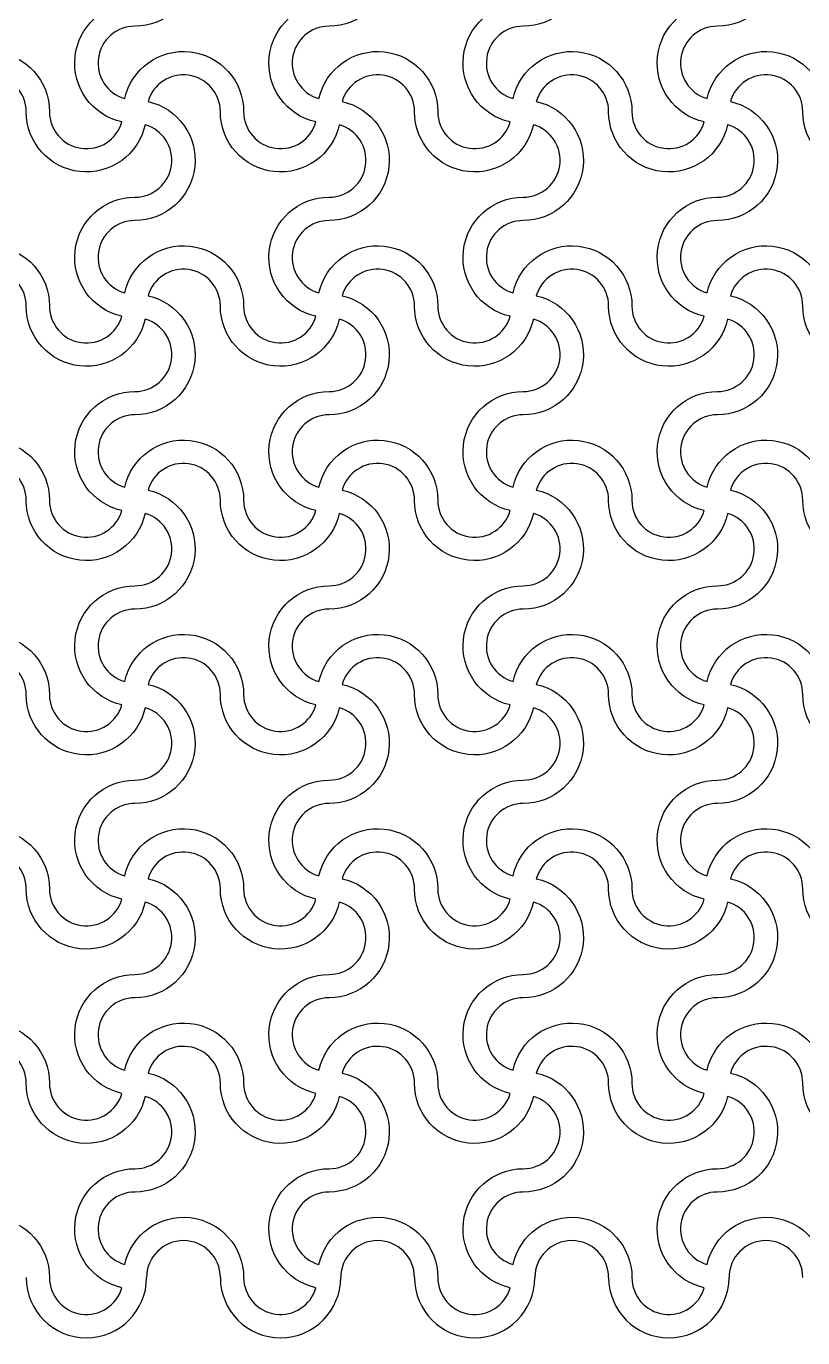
# Model space of a CAD drawing. Header units: millimetres. Extents: x 24 to 345, y 12 to 201.
# Drawn here: x 75.771 to 77.371, y 28.97 to 31.67 of the extents above; entities that cross this region are included whole.
import ezdxf

# ---------------------------------------------------------------- set-up
doc = ezdxf.new("R2010")
doc.units = ezdxf.units.MM
doc.header["$MEASUREMENT"] = 0
doc.layers.add('5th metal (rf+ground)', color=240, linetype='Continuous')

msp = doc.modelspace()

# ---------------------------------------------------------------- linework, layer by layer
at = {"layer": '5th metal (rf+ground)'}
for points in [[(76.01633, 31.86724, -0.8959788), (75.7713, 31.89421, 0.8687853), (75.62227, 31.91524, -0.8959788), (75.5953, 31.67021, 0.8687853), (75.57427, 31.52118, -0.8959788), (75.8193, 31.49421, 0.8687853), (75.96833, 31.47318, -0.8959788), (75.9953, 31.71821, 0.8687853)], [(76.01633, 31.86724, -0.8959788), (75.7713, 31.89421, 0.8687853), (75.62227, 31.91524, -0.8959788), (75.5953, 31.67021, 0.8687853), (75.57427, 31.52118, -0.8959788), (75.8193, 31.49421, 0.8687853), (75.96833, 31.47318, -0.8959788), (75.9953, 31.71821, 0.8687853)], [(76.01633, 31.86724, -0.8959788), (75.7713, 31.89421, 0.8687853), (75.62227, 31.91524, -0.8959788), (75.5953, 31.67021, 0.8687853), (75.57427, 31.52118, -0.8959788), (75.8193, 31.49421, 0.8687853), (75.96833, 31.47318, -0.8959788), (75.9953, 31.71821, 0.8687853)], [(76.01633, 31.86724, -0.8959788), (75.7713, 31.89421, 0.8687853), (75.62227, 31.91524, -0.8959788), (75.5953, 31.67021, 0.8687853), (75.57427, 31.52118, -0.8959788), (75.8193, 31.49421, 0.8687853), (75.96833, 31.47318, -0.8959788), (75.9953, 31.71821, 0.8687853)], [(76.41633, 31.86724, -0.8959788), (76.1713, 31.89421, 0.8687853), (76.02227, 31.91524, -0.8959788), (75.9953, 31.67021, 0.8687853), (75.97427, 31.52118, -0.8959788), (76.2193, 31.49421, 0.8687853), (76.36833, 31.47318, -0.8959788), (76.3953, 31.71821, 0.8687853)], [(76.41633, 31.86724, -0.8959788), (76.1713, 31.89421, 0.8687853), (76.02227, 31.91524, -0.8959788), (75.9953, 31.67021, 0.8687853), (75.97427, 31.52118, -0.8959788), (76.2193, 31.49421, 0.8687853), (76.36833, 31.47318, -0.8959788), (76.3953, 31.71821, 0.8687853)], [(76.41633, 31.86724, -0.8959788), (76.1713, 31.89421, 0.8687853), (76.02227, 31.91524, -0.8959788), (75.9953, 31.67021, 0.8687853), (75.97427, 31.52118, -0.8959788), (76.2193, 31.49421, 0.8687853), (76.36833, 31.47318, -0.8959788), (76.3953, 31.71821, 0.8687853)], [(76.41633, 31.86724, -0.8959788), (76.1713, 31.89421, 0.8687853), (76.02227, 31.91524, -0.8959788), (75.9953, 31.67021, 0.8687853), (75.97427, 31.52118, -0.8959788), (76.2193, 31.49421, 0.8687853), (76.36833, 31.47318, -0.8959788), (76.3953, 31.71821, 0.8687853)], [(76.81633, 31.86724, -0.8959788), (76.5713, 31.89421, 0.8687853), (76.42227, 31.91524, -0.8959788), (76.3953, 31.67021, 0.8687853), (76.37427, 31.52118, -0.8959788), (76.6193, 31.49421, 0.8687853), (76.76833, 31.47318, -0.8959788), (76.7953, 31.71821, 0.8687853)], [(76.81633, 31.86724, -0.8959788), (76.5713, 31.89421, 0.8687853), (76.42227, 31.91524, -0.8959788), (76.3953, 31.67021, 0.8687853), (76.37427, 31.52118, -0.8959788), (76.6193, 31.49421, 0.8687853), (76.76833, 31.47318, -0.8959788), (76.7953, 31.71821, 0.8687853)], [(76.81633, 31.86724, -0.8959788), (76.5713, 31.89421, 0.8687853), (76.42227, 31.91524, -0.8959788), (76.3953, 31.67021, 0.8687853), (76.37427, 31.52118, -0.8959788), (76.6193, 31.49421, 0.8687853), (76.76833, 31.47318, -0.8959788), (76.7953, 31.71821, 0.8687853)], [(76.81633, 31.86724, -0.8959788), (76.5713, 31.89421, 0.8687853), (76.42227, 31.91524, -0.8959788), (76.3953, 31.67021, 0.8687853), (76.37427, 31.52118, -0.8959788), (76.6193, 31.49421, 0.8687853), (76.76833, 31.47318, -0.8959788), (76.7953, 31.71821, 0.8687853)], [(77.21633, 31.86724, -0.8959788), (76.9713, 31.89421, 0.8687853), (76.82227, 31.91524, -0.8959788), (76.7953, 31.67021, 0.8687853), (76.77427, 31.52118, -0.8959788), (77.0193, 31.49421, 0.8687853), (77.16833, 31.47318, -0.8959788), (77.1953, 31.71821, 0.8687853)], [(77.21633, 31.86724, -0.8959788), (76.9713, 31.89421, 0.8687853), (76.82227, 31.91524, -0.8959788), (76.7953, 31.67021, 0.8687853), (76.77427, 31.52118, -0.8959788), (77.0193, 31.49421, 0.8687853), (77.16833, 31.47318, -0.8959788), (77.1953, 31.71821, 0.8687853)], [(77.21633, 31.86724, -0.8959788), (76.9713, 31.89421, 0.8687853), (76.82227, 31.91524, -0.8959788), (76.7953, 31.67021, 0.8687853), (76.77427, 31.52118, -0.8959788), (77.0193, 31.49421, 0.8687853), (77.16833, 31.47318, -0.8959788), (77.1953, 31.71821, 0.8687853)], [(77.21633, 31.86724, -0.8959788), (76.9713, 31.89421, 0.8687853), (76.82227, 31.91524, -0.8959788), (76.7953, 31.67021, 0.8687853), (76.77427, 31.52118, -0.8959788), (77.0193, 31.49421, 0.8687853), (77.16833, 31.47318, -0.8959788), (77.1953, 31.71821, 0.8687853)], [(77.61633, 31.86724, -0.8959788), (77.3713, 31.89421, 0.8687853), (77.22227, 31.91524, -0.8959788), (77.1953, 31.67021, 0.8687853), (77.17427, 31.52118, -0.8959788), (77.4193, 31.49421, 0.8687853), (77.56833, 31.47318, -0.8959788), (77.5953, 31.71821, 0.8687853)], [(77.61633, 31.86724, -0.8959788), (77.3713, 31.89421, 0.8687853), (77.22227, 31.91524, -0.8959788), (77.1953, 31.67021, 0.8687853), (77.17427, 31.52118, -0.8959788), (77.4193, 31.49421, 0.8687853), (77.56833, 31.47318, -0.8959788), (77.5953, 31.71821, 0.8687853)], [(77.61633, 31.86724, -0.8959788), (77.3713, 31.89421, 0.8687853), (77.22227, 31.91524, -0.8959788), (77.1953, 31.67021, 0.8687853), (77.17427, 31.52118, -0.8959788), (77.4193, 31.49421, 0.8687853), (77.56833, 31.47318, -0.8959788), (77.5953, 31.71821, 0.8687853)], [(77.61633, 31.86724, -0.8959788), (77.3713, 31.89421, 0.8687853), (77.22227, 31.91524, -0.8959788), (77.1953, 31.67021, 0.8687853), (77.17427, 31.52118, -0.8959788), (77.4193, 31.49421, 0.8687853), (77.56833, 31.47318, -0.8959788), (77.5953, 31.71821, 0.8687853)], [(76.01633, 31.46724, -0.8959788), (75.7713, 31.49421, 0.8687853), (75.62227, 31.51524, -0.8959788), (75.5953, 31.27021, 0.8687853), (75.57427, 31.12118, -0.8959788), (75.8193, 31.09421, 0.8687853), (75.96833, 31.07318, -0.8959788), (75.9953, 31.31821, 0.8687853)], [(76.01633, 31.46724, -0.8959788), (75.7713, 31.49421, 0.8687853), (75.62227, 31.51524, -0.8959788), (75.5953, 31.27021, 0.8687853), (75.57427, 31.12118, -0.8959788), (75.8193, 31.09421, 0.8687853), (75.96833, 31.07318, -0.8959788), (75.9953, 31.31821, 0.8687853)], [(76.01633, 31.46724, -0.8959788), (75.7713, 31.49421, 0.8687853), (75.62227, 31.51524, -0.8959788), (75.5953, 31.27021, 0.8687853), (75.57427, 31.12118, -0.8959788), (75.8193, 31.09421, 0.8687853), (75.96833, 31.07318, -0.8959788), (75.9953, 31.31821, 0.8687853)], [(76.01633, 31.46724, -0.8959788), (75.7713, 31.49421, 0.8687853), (75.62227, 31.51524, -0.8959788), (75.5953, 31.27021, 0.8687853), (75.57427, 31.12118, -0.8959788), (75.8193, 31.09421, 0.8687853), (75.96833, 31.07318, -0.8959788), (75.9953, 31.31821, 0.8687853)], [(76.41633, 31.46724, -0.8959788), (76.1713, 31.49421, 0.8687853), (76.02227, 31.51524, -0.8959788), (75.9953, 31.27021, 0.8687853), (75.97427, 31.12118, -0.8959788), (76.2193, 31.09421, 0.8687853), (76.36833, 31.07318, -0.8959788), (76.3953, 31.31821, 0.8687853)], [(76.41633, 31.46724, -0.8959788), (76.1713, 31.49421, 0.8687853), (76.02227, 31.51524, -0.8959788), (75.9953, 31.27021, 0.8687853), (75.97427, 31.12118, -0.8959788), (76.2193, 31.09421, 0.8687853), (76.36833, 31.07318, -0.8959788), (76.3953, 31.31821, 0.8687853)], [(76.41633, 31.46724, -0.8959788), (76.1713, 31.49421, 0.8687853), (76.02227, 31.51524, -0.8959788), (75.9953, 31.27021, 0.8687853), (75.97427, 31.12118, -0.8959788), (76.2193, 31.09421, 0.8687853), (76.36833, 31.07318, -0.8959788), (76.3953, 31.31821, 0.8687853)], [(76.41633, 31.46724, -0.8959788), (76.1713, 31.49421, 0.8687853), (76.02227, 31.51524, -0.8959788), (75.9953, 31.27021, 0.8687853), (75.97427, 31.12118, -0.8959788), (76.2193, 31.09421, 0.8687853), (76.36833, 31.07318, -0.8959788), (76.3953, 31.31821, 0.8687853)], [(76.81633, 31.46724, -0.8959788), (76.5713, 31.49421, 0.8687853), (76.42227, 31.51524, -0.8959788), (76.3953, 31.27021, 0.8687853), (76.37427, 31.12118, -0.8959788), (76.6193, 31.09421, 0.8687853), (76.76833, 31.07318, -0.8959788), (76.7953, 31.31821, 0.8687853)], [(76.81633, 31.46724, -0.8959788), (76.5713, 31.49421, 0.8687853), (76.42227, 31.51524, -0.8959788), (76.3953, 31.27021, 0.8687853), (76.37427, 31.12118, -0.8959788), (76.6193, 31.09421, 0.8687853), (76.76833, 31.07318, -0.8959788), (76.7953, 31.31821, 0.8687853)], [(76.81633, 31.46724, -0.8959788), (76.5713, 31.49421, 0.8687853), (76.42227, 31.51524, -0.8959788), (76.3953, 31.27021, 0.8687853), (76.37427, 31.12118, -0.8959788), (76.6193, 31.09421, 0.8687853), (76.76833, 31.07318, -0.8959788), (76.7953, 31.31821, 0.8687853)], [(76.81633, 31.46724, -0.8959788), (76.5713, 31.49421, 0.8687853), (76.42227, 31.51524, -0.8959788), (76.3953, 31.27021, 0.8687853), (76.37427, 31.12118, -0.8959788), (76.6193, 31.09421, 0.8687853), (76.76833, 31.07318, -0.8959788), (76.7953, 31.31821, 0.8687853)], [(77.21633, 31.46724, -0.8959788), (76.9713, 31.49421, 0.8687853), (76.82227, 31.51524, -0.8959788), (76.7953, 31.27021, 0.8687853), (76.77427, 31.12118, -0.8959788), (77.0193, 31.09421, 0.8687853), (77.16833, 31.07318, -0.8959788), (77.1953, 31.31821, 0.8687853)], [(77.21633, 31.46724, -0.8959788), (76.9713, 31.49421, 0.8687853), (76.82227, 31.51524, -0.8959788), (76.7953, 31.27021, 0.8687853), (76.77427, 31.12118, -0.8959788), (77.0193, 31.09421, 0.8687853), (77.16833, 31.07318, -0.8959788), (77.1953, 31.31821, 0.8687853)], [(77.21633, 31.46724, -0.8959788), (76.9713, 31.49421, 0.8687853), (76.82227, 31.51524, -0.8959788), (76.7953, 31.27021, 0.8687853), (76.77427, 31.12118, -0.8959788), (77.0193, 31.09421, 0.8687853), (77.16833, 31.07318, -0.8959788), (77.1953, 31.31821, 0.8687853)], [(77.21633, 31.46724, -0.8959788), (76.9713, 31.49421, 0.8687853), (76.82227, 31.51524, -0.8959788), (76.7953, 31.27021, 0.8687853), (76.77427, 31.12118, -0.8959788), (77.0193, 31.09421, 0.8687853), (77.16833, 31.07318, -0.8959788), (77.1953, 31.31821, 0.8687853)], [(77.61633, 31.46724, -0.8959788), (77.3713, 31.49421, 0.8687853), (77.22227, 31.51524, -0.8959788), (77.1953, 31.27021, 0.8687853), (77.17427, 31.12118, -0.8959788), (77.4193, 31.09421, 0.8687853), (77.56833, 31.07318, -0.8959788), (77.5953, 31.31821, 0.8687853)], [(77.61633, 31.46724, -0.8959788), (77.3713, 31.49421, 0.8687853), (77.22227, 31.51524, -0.8959788), (77.1953, 31.27021, 0.8687853), (77.17427, 31.12118, -0.8959788), (77.4193, 31.09421, 0.8687853), (77.56833, 31.07318, -0.8959788), (77.5953, 31.31821, 0.8687853)], [(77.61633, 31.46724, -0.8959788), (77.3713, 31.49421, 0.8687853), (77.22227, 31.51524, -0.8959788), (77.1953, 31.27021, 0.8687853), (77.17427, 31.12118, -0.8959788), (77.4193, 31.09421, 0.8687853), (77.56833, 31.07318, -0.8959788), (77.5953, 31.31821, 0.8687853)], [(77.61633, 31.46724, -0.8959788), (77.3713, 31.49421, 0.8687853), (77.22227, 31.51524, -0.8959788), (77.1953, 31.27021, 0.8687853), (77.17427, 31.12118, -0.8959788), (77.4193, 31.09421, 0.8687853), (77.56833, 31.07318, -0.8959788), (77.5953, 31.31821, 0.8687853)], [(76.01633, 31.06724, -0.8959788), (75.7713, 31.09421, 0.8687853), (75.62227, 31.11524, -0.8959788), (75.5953, 30.87021, 0.8687853), (75.57427, 30.72118, -0.8959788), (75.8193, 30.69421, 0.8687853), (75.96833, 30.67318, -0.8959788), (75.9953, 30.91821, 0.8687853)], [(76.01633, 31.06724, -0.8959788), (75.7713, 31.09421, 0.8687853), (75.62227, 31.11524, -0.8959788), (75.5953, 30.87021, 0.8687853), (75.57427, 30.72118, -0.8959788), (75.8193, 30.69421, 0.8687853), (75.96833, 30.67318, -0.8959788), (75.9953, 30.91821, 0.8687853)], [(76.01633, 31.06724, -0.8959788), (75.7713, 31.09421, 0.8687853), (75.62227, 31.11524, -0.8959788), (75.5953, 30.87021, 0.8687853), (75.57427, 30.72118, -0.8959788), (75.8193, 30.69421, 0.8687853), (75.96833, 30.67318, -0.8959788), (75.9953, 30.91821, 0.8687853)], [(76.01633, 31.06724, -0.8959788), (75.7713, 31.09421, 0.8687853), (75.62227, 31.11524, -0.8959788), (75.5953, 30.87021, 0.8687853), (75.57427, 30.72118, -0.8959788), (75.8193, 30.69421, 0.8687853), (75.96833, 30.67318, -0.8959788), (75.9953, 30.91821, 0.8687853)], [(76.41633, 31.06724, -0.8959788), (76.1713, 31.09421, 0.8687853), (76.02227, 31.11524, -0.8959788), (75.9953, 30.87021, 0.8687853), (75.97427, 30.72118, -0.8959788), (76.2193, 30.69421, 0.8687853), (76.36833, 30.67318, -0.8959788), (76.3953, 30.91821, 0.8687853)], [(76.41633, 31.06724, -0.8959788), (76.1713, 31.09421, 0.8687853), (76.02227, 31.11524, -0.8959788), (75.9953, 30.87021, 0.8687853), (75.97427, 30.72118, -0.8959788), (76.2193, 30.69421, 0.8687853), (76.36833, 30.67318, -0.8959788), (76.3953, 30.91821, 0.8687853)], [(76.41633, 31.06724, -0.8959788), (76.1713, 31.09421, 0.8687853), (76.02227, 31.11524, -0.8959788), (75.9953, 30.87021, 0.8687853), (75.97427, 30.72118, -0.8959788), (76.2193, 30.69421, 0.8687853), (76.36833, 30.67318, -0.8959788), (76.3953, 30.91821, 0.8687853)], [(76.41633, 31.06724, -0.8959788), (76.1713, 31.09421, 0.8687853), (76.02227, 31.11524, -0.8959788), (75.9953, 30.87021, 0.8687853), (75.97427, 30.72118, -0.8959788), (76.2193, 30.69421, 0.8687853), (76.36833, 30.67318, -0.8959788), (76.3953, 30.91821, 0.8687853)], [(76.81633, 31.06724, -0.8959788), (76.5713, 31.09421, 0.8687853), (76.42227, 31.11524, -0.8959788), (76.3953, 30.87021, 0.8687853), (76.37427, 30.72118, -0.8959788), (76.6193, 30.69421, 0.8687853), (76.76833, 30.67318, -0.8959788), (76.7953, 30.91821, 0.8687853)], [(76.81633, 31.06724, -0.8959788), (76.5713, 31.09421, 0.8687853), (76.42227, 31.11524, -0.8959788), (76.3953, 30.87021, 0.8687853), (76.37427, 30.72118, -0.8959788), (76.6193, 30.69421, 0.8687853), (76.76833, 30.67318, -0.8959788), (76.7953, 30.91821, 0.8687853)], [(76.81633, 31.06724, -0.8959788), (76.5713, 31.09421, 0.8687853), (76.42227, 31.11524, -0.8959788), (76.3953, 30.87021, 0.8687853), (76.37427, 30.72118, -0.8959788), (76.6193, 30.69421, 0.8687853), (76.76833, 30.67318, -0.8959788), (76.7953, 30.91821, 0.8687853)], [(76.81633, 31.06724, -0.8959788), (76.5713, 31.09421, 0.8687853), (76.42227, 31.11524, -0.8959788), (76.3953, 30.87021, 0.8687853), (76.37427, 30.72118, -0.8959788), (76.6193, 30.69421, 0.8687853), (76.76833, 30.67318, -0.8959788), (76.7953, 30.91821, 0.8687853)], [(77.21633, 31.06724, -0.8959788), (76.9713, 31.09421, 0.8687853), (76.82227, 31.11524, -0.8959788), (76.7953, 30.87021, 0.8687853), (76.77427, 30.72118, -0.8959788), (77.0193, 30.69421, 0.8687853), (77.16833, 30.67318, -0.8959788), (77.1953, 30.91821, 0.8687853)], [(77.21633, 31.06724, -0.8959788), (76.9713, 31.09421, 0.8687853), (76.82227, 31.11524, -0.8959788), (76.7953, 30.87021, 0.8687853), (76.77427, 30.72118, -0.8959788), (77.0193, 30.69421, 0.8687853), (77.16833, 30.67318, -0.8959788), (77.1953, 30.91821, 0.8687853)], [(77.21633, 31.06724, -0.8959788), (76.9713, 31.09421, 0.8687853), (76.82227, 31.11524, -0.8959788), (76.7953, 30.87021, 0.8687853), (76.77427, 30.72118, -0.8959788), (77.0193, 30.69421, 0.8687853), (77.16833, 30.67318, -0.8959788), (77.1953, 30.91821, 0.8687853)], [(77.21633, 31.06724, -0.8959788), (76.9713, 31.09421, 0.8687853), (76.82227, 31.11524, -0.8959788), (76.7953, 30.87021, 0.8687853), (76.77427, 30.72118, -0.8959788), (77.0193, 30.69421, 0.8687853), (77.16833, 30.67318, -0.8959788), (77.1953, 30.91821, 0.8687853)], [(77.61633, 31.06724, -0.8959788), (77.3713, 31.09421, 0.8687853), (77.22227, 31.11524, -0.8959788), (77.1953, 30.87021, 0.8687853), (77.17427, 30.72118, -0.8959788), (77.4193, 30.69421, 0.8687853), (77.56833, 30.67318, -0.8959788), (77.5953, 30.91821, 0.8687853)], [(77.61633, 31.06724, -0.8959788), (77.3713, 31.09421, 0.8687853), (77.22227, 31.11524, -0.8959788), (77.1953, 30.87021, 0.8687853), (77.17427, 30.72118, -0.8959788), (77.4193, 30.69421, 0.8687853), (77.56833, 30.67318, -0.8959788), (77.5953, 30.91821, 0.8687853)], [(77.61633, 31.06724, -0.8959788), (77.3713, 31.09421, 0.8687853), (77.22227, 31.11524, -0.8959788), (77.1953, 30.87021, 0.8687853), (77.17427, 30.72118, -0.8959788), (77.4193, 30.69421, 0.8687853), (77.56833, 30.67318, -0.8959788), (77.5953, 30.91821, 0.8687853)], [(77.61633, 31.06724, -0.8959788), (77.3713, 31.09421, 0.8687853), (77.22227, 31.11524, -0.8959788), (77.1953, 30.87021, 0.8687853), (77.17427, 30.72118, -0.8959788), (77.4193, 30.69421, 0.8687853), (77.56833, 30.67318, -0.8959788), (77.5953, 30.91821, 0.8687853)], [(76.01633, 30.66724, -0.8959788), (75.7713, 30.69421, 0.8687853), (75.62227, 30.71524, -0.8959788), (75.5953, 30.47021, 0.8687853), (75.57427, 30.32118, -0.8959788), (75.8193, 30.29421, 0.8687853), (75.96833, 30.27318, -0.8959788), (75.9953, 30.51821, 0.8687853)], [(76.01633, 30.66724, -0.8959788), (75.7713, 30.69421, 0.8687853), (75.62227, 30.71524, -0.8959788), (75.5953, 30.47021, 0.8687853), (75.57427, 30.32118, -0.8959788), (75.8193, 30.29421, 0.8687853), (75.96833, 30.27318, -0.8959788), (75.9953, 30.51821, 0.8687853)], [(76.01633, 30.66724, -0.8959788), (75.7713, 30.69421, 0.8687853), (75.62227, 30.71524, -0.8959788), (75.5953, 30.47021, 0.8687853), (75.57427, 30.32118, -0.8959788), (75.8193, 30.29421, 0.8687853), (75.96833, 30.27318, -0.8959788), (75.9953, 30.51821, 0.8687853)], [(76.01633, 30.66724, -0.8959788), (75.7713, 30.69421, 0.8687853), (75.62227, 30.71524, -0.8959788), (75.5953, 30.47021, 0.8687853), (75.57427, 30.32118, -0.8959788), (75.8193, 30.29421, 0.8687853), (75.96833, 30.27318, -0.8959788), (75.9953, 30.51821, 0.8687853)], [(76.41633, 30.66724, -0.8959788), (76.1713, 30.69421, 0.8687853), (76.02227, 30.71524, -0.8959788), (75.9953, 30.47021, 0.8687853), (75.97427, 30.32118, -0.8959788), (76.2193, 30.29421, 0.8687853), (76.36833, 30.27318, -0.8959788), (76.3953, 30.51821, 0.8687853)], [(76.41633, 30.66724, -0.8959788), (76.1713, 30.69421, 0.8687853), (76.02227, 30.71524, -0.8959788), (75.9953, 30.47021, 0.8687853), (75.97427, 30.32118, -0.8959788), (76.2193, 30.29421, 0.8687853), (76.36833, 30.27318, -0.8959788), (76.3953, 30.51821, 0.8687853)], [(76.41633, 30.66724, -0.8959788), (76.1713, 30.69421, 0.8687853), (76.02227, 30.71524, -0.8959788), (75.9953, 30.47021, 0.8687853), (75.97427, 30.32118, -0.8959788), (76.2193, 30.29421, 0.8687853), (76.36833, 30.27318, -0.8959788), (76.3953, 30.51821, 0.8687853)], [(76.41633, 30.66724, -0.8959788), (76.1713, 30.69421, 0.8687853), (76.02227, 30.71524, -0.8959788), (75.9953, 30.47021, 0.8687853), (75.97427, 30.32118, -0.8959788), (76.2193, 30.29421, 0.8687853), (76.36833, 30.27318, -0.8959788), (76.3953, 30.51821, 0.8687853)], [(76.81633, 30.66724, -0.8959788), (76.5713, 30.69421, 0.8687853), (76.42227, 30.71524, -0.8959788), (76.3953, 30.47021, 0.8687853), (76.37427, 30.32118, -0.8959788), (76.6193, 30.29421, 0.8687853), (76.76833, 30.27318, -0.8959788), (76.7953, 30.51821, 0.8687853)], [(76.81633, 30.66724, -0.8959788), (76.5713, 30.69421, 0.8687853), (76.42227, 30.71524, -0.8959788), (76.3953, 30.47021, 0.8687853), (76.37427, 30.32118, -0.8959788), (76.6193, 30.29421, 0.8687853), (76.76833, 30.27318, -0.8959788), (76.7953, 30.51821, 0.8687853)], [(76.81633, 30.66724, -0.8959788), (76.5713, 30.69421, 0.8687853), (76.42227, 30.71524, -0.8959788), (76.3953, 30.47021, 0.8687853), (76.37427, 30.32118, -0.8959788), (76.6193, 30.29421, 0.8687853), (76.76833, 30.27318, -0.8959788), (76.7953, 30.51821, 0.8687853)], [(76.81633, 30.66724, -0.8959788), (76.5713, 30.69421, 0.8687853), (76.42227, 30.71524, -0.8959788), (76.3953, 30.47021, 0.8687853), (76.37427, 30.32118, -0.8959788), (76.6193, 30.29421, 0.8687853), (76.76833, 30.27318, -0.8959788), (76.7953, 30.51821, 0.8687853)], [(77.21633, 30.66724, -0.8959788), (76.9713, 30.69421, 0.8687853), (76.82227, 30.71524, -0.8959788), (76.7953, 30.47021, 0.8687853), (76.77427, 30.32118, -0.8959788), (77.0193, 30.29421, 0.8687853), (77.16833, 30.27318, -0.8959788), (77.1953, 30.51821, 0.8687853)], [(77.21633, 30.66724, -0.8959788), (76.9713, 30.69421, 0.8687853), (76.82227, 30.71524, -0.8959788), (76.7953, 30.47021, 0.8687853), (76.77427, 30.32118, -0.8959788), (77.0193, 30.29421, 0.8687853), (77.16833, 30.27318, -0.8959788), (77.1953, 30.51821, 0.8687853)], [(77.21633, 30.66724, -0.8959788), (76.9713, 30.69421, 0.8687853), (76.82227, 30.71524, -0.8959788), (76.7953, 30.47021, 0.8687853), (76.77427, 30.32118, -0.8959788), (77.0193, 30.29421, 0.8687853), (77.16833, 30.27318, -0.8959788), (77.1953, 30.51821, 0.8687853)], [(77.21633, 30.66724, -0.8959788), (76.9713, 30.69421, 0.8687853), (76.82227, 30.71524, -0.8959788), (76.7953, 30.47021, 0.8687853), (76.77427, 30.32118, -0.8959788), (77.0193, 30.29421, 0.8687853), (77.16833, 30.27318, -0.8959788), (77.1953, 30.51821, 0.8687853)], [(77.61633, 30.66724, -0.8959788), (77.3713, 30.69421, 0.8687853), (77.22227, 30.71524, -0.8959788), (77.1953, 30.47021, 0.8687853), (77.17427, 30.32118, -0.8959788), (77.4193, 30.29421, 0.8687853), (77.56833, 30.27318, -0.8959788), (77.5953, 30.51821, 0.8687853)], [(77.61633, 30.66724, -0.8959788), (77.3713, 30.69421, 0.8687853), (77.22227, 30.71524, -0.8959788), (77.1953, 30.47021, 0.8687853), (77.17427, 30.32118, -0.8959788), (77.4193, 30.29421, 0.8687853), (77.56833, 30.27318, -0.8959788), (77.5953, 30.51821, 0.8687853)], [(77.61633, 30.66724, -0.8959788), (77.3713, 30.69421, 0.8687853), (77.22227, 30.71524, -0.8959788), (77.1953, 30.47021, 0.8687853), (77.17427, 30.32118, -0.8959788), (77.4193, 30.29421, 0.8687853), (77.56833, 30.27318, -0.8959788), (77.5953, 30.51821, 0.8687853)], [(77.61633, 30.66724, -0.8959788), (77.3713, 30.69421, 0.8687853), (77.22227, 30.71524, -0.8959788), (77.1953, 30.47021, 0.8687853), (77.17427, 30.32118, -0.8959788), (77.4193, 30.29421, 0.8687853), (77.56833, 30.27318, -0.8959788), (77.5953, 30.51821, 0.8687853)], [(76.01633, 30.26724, -0.8959788), (75.7713, 30.29421, 0.8687853), (75.62227, 30.31524, -0.8959788), (75.5953, 30.07021, 0.8687853), (75.57427, 29.92118, -0.8959788), (75.8193, 29.89421, 0.8687853), (75.96833, 29.87318, -0.8959788), (75.9953, 30.11821, 0.8687853)], [(76.01633, 30.26724, -0.8959788), (75.7713, 30.29421, 0.8687853), (75.62227, 30.31524, -0.8959788), (75.5953, 30.07021, 0.8687853), (75.57427, 29.92118, -0.8959788), (75.8193, 29.89421, 0.8687853), (75.96833, 29.87318, -0.8959788), (75.9953, 30.11821, 0.8687853)], [(76.01633, 30.26724, -0.8959788), (75.7713, 30.29421, 0.8687853), (75.62227, 30.31524, -0.8959788), (75.5953, 30.07021, 0.8687853), (75.57427, 29.92118, -0.8959788), (75.8193, 29.89421, 0.8687853), (75.96833, 29.87318, -0.8959788), (75.9953, 30.11821, 0.8687853)], [(76.01633, 30.26724, -0.8959788), (75.7713, 30.29421, 0.8687853), (75.62227, 30.31524, -0.8959788), (75.5953, 30.07021, 0.8687853), (75.57427, 29.92118, -0.8959788), (75.8193, 29.89421, 0.8687853), (75.96833, 29.87318, -0.8959788), (75.9953, 30.11821, 0.8687853)], [(76.41633, 30.26724, -0.8959788), (76.1713, 30.29421, 0.8687853), (76.02227, 30.31524, -0.8959788), (75.9953, 30.07021, 0.8687853), (75.97427, 29.92118, -0.8959788), (76.2193, 29.89421, 0.8687853), (76.36833, 29.87318, -0.8959788), (76.3953, 30.11821, 0.8687853)], [(76.41633, 30.26724, -0.8959788), (76.1713, 30.29421, 0.8687853), (76.02227, 30.31524, -0.8959788), (75.9953, 30.07021, 0.8687853), (75.97427, 29.92118, -0.8959788), (76.2193, 29.89421, 0.8687853), (76.36833, 29.87318, -0.8959788), (76.3953, 30.11821, 0.8687853)], [(76.41633, 30.26724, -0.8959788), (76.1713, 30.29421, 0.8687853), (76.02227, 30.31524, -0.8959788), (75.9953, 30.07021, 0.8687853), (75.97427, 29.92118, -0.8959788), (76.2193, 29.89421, 0.8687853), (76.36833, 29.87318, -0.8959788), (76.3953, 30.11821, 0.8687853)], [(76.41633, 30.26724, -0.8959788), (76.1713, 30.29421, 0.8687853), (76.02227, 30.31524, -0.8959788), (75.9953, 30.07021, 0.8687853), (75.97427, 29.92118, -0.8959788), (76.2193, 29.89421, 0.8687853), (76.36833, 29.87318, -0.8959788), (76.3953, 30.11821, 0.8687853)], [(76.81633, 30.26724, -0.8959788), (76.5713, 30.29421, 0.8687853), (76.42227, 30.31524, -0.8959788), (76.3953, 30.07021, 0.8687853), (76.37427, 29.92118, -0.8959788), (76.6193, 29.89421, 0.8687853), (76.76833, 29.87318, -0.8959788), (76.7953, 30.11821, 0.8687853)], [(76.81633, 30.26724, -0.8959788), (76.5713, 30.29421, 0.8687853), (76.42227, 30.31524, -0.8959788), (76.3953, 30.07021, 0.8687853), (76.37427, 29.92118, -0.8959788), (76.6193, 29.89421, 0.8687853), (76.76833, 29.87318, -0.8959788), (76.7953, 30.11821, 0.8687853)], [(76.81633, 30.26724, -0.8959788), (76.5713, 30.29421, 0.8687853), (76.42227, 30.31524, -0.8959788), (76.3953, 30.07021, 0.8687853), (76.37427, 29.92118, -0.8959788), (76.6193, 29.89421, 0.8687853), (76.76833, 29.87318, -0.8959788), (76.7953, 30.11821, 0.8687853)], [(76.81633, 30.26724, -0.8959788), (76.5713, 30.29421, 0.8687853), (76.42227, 30.31524, -0.8959788), (76.3953, 30.07021, 0.8687853), (76.37427, 29.92118, -0.8959788), (76.6193, 29.89421, 0.8687853), (76.76833, 29.87318, -0.8959788), (76.7953, 30.11821, 0.8687853)], [(77.21633, 30.26724, -0.8959788), (76.9713, 30.29421, 0.8687853), (76.82227, 30.31524, -0.8959788), (76.7953, 30.07021, 0.8687853), (76.77427, 29.92118, -0.8959788), (77.0193, 29.89421, 0.8687853), (77.16833, 29.87318, -0.8959788), (77.1953, 30.11821, 0.8687853)], [(77.21633, 30.26724, -0.8959788), (76.9713, 30.29421, 0.8687853), (76.82227, 30.31524, -0.8959788), (76.7953, 30.07021, 0.8687853), (76.77427, 29.92118, -0.8959788), (77.0193, 29.89421, 0.8687853), (77.16833, 29.87318, -0.8959788), (77.1953, 30.11821, 0.8687853)], [(77.21633, 30.26724, -0.8959788), (76.9713, 30.29421, 0.8687853), (76.82227, 30.31524, -0.8959788), (76.7953, 30.07021, 0.8687853), (76.77427, 29.92118, -0.8959788), (77.0193, 29.89421, 0.8687853), (77.16833, 29.87318, -0.8959788), (77.1953, 30.11821, 0.8687853)], [(77.21633, 30.26724, -0.8959788), (76.9713, 30.29421, 0.8687853), (76.82227, 30.31524, -0.8959788), (76.7953, 30.07021, 0.8687853), (76.77427, 29.92118, -0.8959788), (77.0193, 29.89421, 0.8687853), (77.16833, 29.87318, -0.8959788), (77.1953, 30.11821, 0.8687853)], [(77.61633, 30.26724, -0.8959788), (77.3713, 30.29421, 0.8687853), (77.22227, 30.31524, -0.8959788), (77.1953, 30.07021, 0.8687853), (77.17427, 29.92118, -0.8959788), (77.4193, 29.89421, 0.8687853), (77.56833, 29.87318, -0.8959788), (77.5953, 30.11821, 0.8687853)], [(77.61633, 30.26724, -0.8959788), (77.3713, 30.29421, 0.8687853), (77.22227, 30.31524, -0.8959788), (77.1953, 30.07021, 0.8687853), (77.17427, 29.92118, -0.8959788), (77.4193, 29.89421, 0.8687853), (77.56833, 29.87318, -0.8959788), (77.5953, 30.11821, 0.8687853)], [(77.61633, 30.26724, -0.8959788), (77.3713, 30.29421, 0.8687853), (77.22227, 30.31524, -0.8959788), (77.1953, 30.07021, 0.8687853), (77.17427, 29.92118, -0.8959788), (77.4193, 29.89421, 0.8687853), (77.56833, 29.87318, -0.8959788), (77.5953, 30.11821, 0.8687853)], [(77.61633, 30.26724, -0.8959788), (77.3713, 30.29421, 0.8687853), (77.22227, 30.31524, -0.8959788), (77.1953, 30.07021, 0.8687853), (77.17427, 29.92118, -0.8959788), (77.4193, 29.89421, 0.8687853), (77.56833, 29.87318, -0.8959788), (77.5953, 30.11821, 0.8687853)], [(76.01633, 29.86724, -0.8959788), (75.7713, 29.89421, 0.8687853), (75.62227, 29.91524, -0.8959788), (75.5953, 29.67021, 0.8687853), (75.57427, 29.52118, -0.8959788), (75.8193, 29.49421, 0.8687853), (75.96833, 29.47318, -0.8959788), (75.9953, 29.71821, 0.8687853)], [(76.01633, 29.86724, -0.8959788), (75.7713, 29.89421, 0.8687853), (75.62227, 29.91524, -0.8959788), (75.5953, 29.67021, 0.8687853), (75.57427, 29.52118, -0.8959788), (75.8193, 29.49421, 0.8687853), (75.96833, 29.47318, -0.8959788), (75.9953, 29.71821, 0.8687853)], [(76.01633, 29.86724, -0.8959788), (75.7713, 29.89421, 0.8687853), (75.62227, 29.91524, -0.8959788), (75.5953, 29.67021, 0.8687853), (75.57427, 29.52118, -0.8959788), (75.8193, 29.49421, 0.8687853), (75.96833, 29.47318, -0.8959788), (75.9953, 29.71821, 0.8687853)], [(76.01633, 29.86724, -0.8959788), (75.7713, 29.89421, 0.8687853), (75.62227, 29.91524, -0.8959788), (75.5953, 29.67021, 0.8687853), (75.57427, 29.52118, -0.8959788), (75.8193, 29.49421, 0.8687853), (75.96833, 29.47318, -0.8959788), (75.9953, 29.71821, 0.8687853)], [(76.41633, 29.86724, -0.8959788), (76.1713, 29.89421, 0.8687853), (76.02227, 29.91524, -0.8959788), (75.9953, 29.67021, 0.8687853), (75.97427, 29.52118, -0.8959788), (76.2193, 29.49421, 0.8687853), (76.36833, 29.47318, -0.8959788), (76.3953, 29.71821, 0.8687853)], [(76.41633, 29.86724, -0.8959788), (76.1713, 29.89421, 0.8687853), (76.02227, 29.91524, -0.8959788), (75.9953, 29.67021, 0.8687853), (75.97427, 29.52118, -0.8959788), (76.2193, 29.49421, 0.8687853), (76.36833, 29.47318, -0.8959788), (76.3953, 29.71821, 0.8687853)], [(76.41633, 29.86724, -0.8959788), (76.1713, 29.89421, 0.8687853), (76.02227, 29.91524, -0.8959788), (75.9953, 29.67021, 0.8687853), (75.97427, 29.52118, -0.8959788), (76.2193, 29.49421, 0.8687853), (76.36833, 29.47318, -0.8959788), (76.3953, 29.71821, 0.8687853)], [(76.41633, 29.86724, -0.8959788), (76.1713, 29.89421, 0.8687853), (76.02227, 29.91524, -0.8959788), (75.9953, 29.67021, 0.8687853), (75.97427, 29.52118, -0.8959788), (76.2193, 29.49421, 0.8687853), (76.36833, 29.47318, -0.8959788), (76.3953, 29.71821, 0.8687853)], [(76.81633, 29.86724, -0.8959788), (76.5713, 29.89421, 0.8687853), (76.42227, 29.91524, -0.8959788), (76.3953, 29.67021, 0.8687853), (76.37427, 29.52118, -0.8959788), (76.6193, 29.49421, 0.8687853), (76.76833, 29.47318, -0.8959788), (76.7953, 29.71821, 0.8687853)], [(76.81633, 29.86724, -0.8959788), (76.5713, 29.89421, 0.8687853), (76.42227, 29.91524, -0.8959788), (76.3953, 29.67021, 0.8687853), (76.37427, 29.52118, -0.8959788), (76.6193, 29.49421, 0.8687853), (76.76833, 29.47318, -0.8959788), (76.7953, 29.71821, 0.8687853)], [(76.81633, 29.86724, -0.8959788), (76.5713, 29.89421, 0.8687853), (76.42227, 29.91524, -0.8959788), (76.3953, 29.67021, 0.8687853), (76.37427, 29.52118, -0.8959788), (76.6193, 29.49421, 0.8687853), (76.76833, 29.47318, -0.8959788), (76.7953, 29.71821, 0.8687853)], [(76.81633, 29.86724, -0.8959788), (76.5713, 29.89421, 0.8687853), (76.42227, 29.91524, -0.8959788), (76.3953, 29.67021, 0.8687853), (76.37427, 29.52118, -0.8959788), (76.6193, 29.49421, 0.8687853), (76.76833, 29.47318, -0.8959788), (76.7953, 29.71821, 0.8687853)], [(77.21633, 29.86724, -0.8959788), (76.9713, 29.89421, 0.8687853), (76.82227, 29.91524, -0.8959788), (76.7953, 29.67021, 0.8687853), (76.77427, 29.52118, -0.8959788), (77.0193, 29.49421, 0.8687853), (77.16833, 29.47318, -0.8959788), (77.1953, 29.71821, 0.8687853)], [(77.21633, 29.86724, -0.8959788), (76.9713, 29.89421, 0.8687853), (76.82227, 29.91524, -0.8959788), (76.7953, 29.67021, 0.8687853), (76.77427, 29.52118, -0.8959788), (77.0193, 29.49421, 0.8687853), (77.16833, 29.47318, -0.8959788), (77.1953, 29.71821, 0.8687853)], [(77.21633, 29.86724, -0.8959788), (76.9713, 29.89421, 0.8687853), (76.82227, 29.91524, -0.8959788), (76.7953, 29.67021, 0.8687853), (76.77427, 29.52118, -0.8959788), (77.0193, 29.49421, 0.8687853), (77.16833, 29.47318, -0.8959788), (77.1953, 29.71821, 0.8687853)], [(77.21633, 29.86724, -0.8959788), (76.9713, 29.89421, 0.8687853), (76.82227, 29.91524, -0.8959788), (76.7953, 29.67021, 0.8687853), (76.77427, 29.52118, -0.8959788), (77.0193, 29.49421, 0.8687853), (77.16833, 29.47318, -0.8959788), (77.1953, 29.71821, 0.8687853)], [(77.61633, 29.86724, -0.8959788), (77.3713, 29.89421, 0.8687853), (77.22227, 29.91524, -0.8959788), (77.1953, 29.67021, 0.8687853), (77.17427, 29.52118, -0.8959788), (77.4193, 29.49421, 0.8687853), (77.56833, 29.47318, -0.8959788), (77.5953, 29.71821, 0.8687853)], [(77.61633, 29.86724, -0.8959788), (77.3713, 29.89421, 0.8687853), (77.22227, 29.91524, -0.8959788), (77.1953, 29.67021, 0.8687853), (77.17427, 29.52118, -0.8959788), (77.4193, 29.49421, 0.8687853), (77.56833, 29.47318, -0.8959788), (77.5953, 29.71821, 0.8687853)], [(77.61633, 29.86724, -0.8959788), (77.3713, 29.89421, 0.8687853), (77.22227, 29.91524, -0.8959788), (77.1953, 29.67021, 0.8687853), (77.17427, 29.52118, -0.8959788), (77.4193, 29.49421, 0.8687853), (77.56833, 29.47318, -0.8959788), (77.5953, 29.71821, 0.8687853)], [(77.61633, 29.86724, -0.8959788), (77.3713, 29.89421, 0.8687853), (77.22227, 29.91524, -0.8959788), (77.1953, 29.67021, 0.8687853), (77.17427, 29.52118, -0.8959788), (77.4193, 29.49421, 0.8687853), (77.56833, 29.47318, -0.8959788), (77.5953, 29.71821, 0.8687853)], [(76.01633, 29.46724, -0.8959788), (75.7713, 29.49421, 0.8687853), (75.62227, 29.51524, -0.8959788), (75.5953, 29.27021, 0.8687853), (75.57427, 29.12118, -0.8959788), (75.8193, 29.09421, 0.8687853), (75.96833, 29.07318, -0.8959788), (75.9953, 29.31821, 0.8687853)], [(76.01633, 29.46724, -0.8959788), (75.7713, 29.49421, 0.8687853), (75.62227, 29.51524, -0.8959788), (75.5953, 29.27021, 0.8687853), (75.57427, 29.12118, -0.8959788), (75.8193, 29.09421, 0.8687853), (75.96833, 29.07318, -0.8959788), (75.9953, 29.31821, 0.8687853)], [(76.01633, 29.46724, -0.8959788), (75.7713, 29.49421, 0.8687853), (75.62227, 29.51524, -0.8959788), (75.5953, 29.27021, 0.8687853), (75.57427, 29.12118, -0.8959788), (75.8193, 29.09421, 0.8687853), (75.96833, 29.07318, -0.8959788), (75.9953, 29.31821, 0.8687853)], [(76.01633, 29.46724, -0.8959788), (75.7713, 29.49421, 0.8687853), (75.62227, 29.51524, -0.8959788), (75.5953, 29.27021, 0.8687853), (75.57427, 29.12118, -0.8959788), (75.8193, 29.09421, 0.8687853), (75.96833, 29.07318, -0.8959788), (75.9953, 29.31821, 0.8687853)], [(76.41633, 29.46724, -0.8959788), (76.1713, 29.49421, 0.8687853), (76.02227, 29.51524, -0.8959788), (75.9953, 29.27021, 0.8687853), (75.97427, 29.12118, -0.8959788), (76.2193, 29.09421, 0.8687853), (76.36833, 29.07318, -0.8959788), (76.3953, 29.31821, 0.8687853)], [(76.41633, 29.46724, -0.8959788), (76.1713, 29.49421, 0.8687853), (76.02227, 29.51524, -0.8959788), (75.9953, 29.27021, 0.8687853), (75.97427, 29.12118, -0.8959788), (76.2193, 29.09421, 0.8687853), (76.36833, 29.07318, -0.8959788), (76.3953, 29.31821, 0.8687853)], [(76.41633, 29.46724, -0.8959788), (76.1713, 29.49421, 0.8687853), (76.02227, 29.51524, -0.8959788), (75.9953, 29.27021, 0.8687853), (75.97427, 29.12118, -0.8959788), (76.2193, 29.09421, 0.8687853), (76.36833, 29.07318, -0.8959788), (76.3953, 29.31821, 0.8687853)], [(76.41633, 29.46724, -0.8959788), (76.1713, 29.49421, 0.8687853), (76.02227, 29.51524, -0.8959788), (75.9953, 29.27021, 0.8687853), (75.97427, 29.12118, -0.8959788), (76.2193, 29.09421, 0.8687853), (76.36833, 29.07318, -0.8959788), (76.3953, 29.31821, 0.8687853)], [(76.81633, 29.46724, -0.8959788), (76.5713, 29.49421, 0.8687853), (76.42227, 29.51524, -0.8959788), (76.3953, 29.27021, 0.8687853), (76.37427, 29.12118, -0.8959788), (76.6193, 29.09421, 0.8687853), (76.76833, 29.07318, -0.8959788), (76.7953, 29.31821, 0.8687853)], [(76.81633, 29.46724, -0.8959788), (76.5713, 29.49421, 0.8687853), (76.42227, 29.51524, -0.8959788), (76.3953, 29.27021, 0.8687853), (76.37427, 29.12118, -0.8959788), (76.6193, 29.09421, 0.8687853), (76.76833, 29.07318, -0.8959788), (76.7953, 29.31821, 0.8687853)], [(76.81633, 29.46724, -0.8959788), (76.5713, 29.49421, 0.8687853), (76.42227, 29.51524, -0.8959788), (76.3953, 29.27021, 0.8687853), (76.37427, 29.12118, -0.8959788), (76.6193, 29.09421, 0.8687853), (76.76833, 29.07318, -0.8959788), (76.7953, 29.31821, 0.8687853)], [(76.81633, 29.46724, -0.8959788), (76.5713, 29.49421, 0.8687853), (76.42227, 29.51524, -0.8959788), (76.3953, 29.27021, 0.8687853), (76.37427, 29.12118, -0.8959788), (76.6193, 29.09421, 0.8687853), (76.76833, 29.07318, -0.8959788), (76.7953, 29.31821, 0.8687853)], [(77.21633, 29.46724, -0.8959788), (76.9713, 29.49421, 0.8687853), (76.82227, 29.51524, -0.8959788), (76.7953, 29.27021, 0.8687853), (76.77427, 29.12118, -0.8959788), (77.0193, 29.09421, 0.8687853), (77.16833, 29.07318, -0.8959788), (77.1953, 29.31821, 0.8687853)], [(77.21633, 29.46724, -0.8959788), (76.9713, 29.49421, 0.8687853), (76.82227, 29.51524, -0.8959788), (76.7953, 29.27021, 0.8687853), (76.77427, 29.12118, -0.8959788), (77.0193, 29.09421, 0.8687853), (77.16833, 29.07318, -0.8959788), (77.1953, 29.31821, 0.8687853)], [(77.21633, 29.46724, -0.8959788), (76.9713, 29.49421, 0.8687853), (76.82227, 29.51524, -0.8959788), (76.7953, 29.27021, 0.8687853), (76.77427, 29.12118, -0.8959788), (77.0193, 29.09421, 0.8687853), (77.16833, 29.07318, -0.8959788), (77.1953, 29.31821, 0.8687853)], [(77.21633, 29.46724, -0.8959788), (76.9713, 29.49421, 0.8687853), (76.82227, 29.51524, -0.8959788), (76.7953, 29.27021, 0.8687853), (76.77427, 29.12118, -0.8959788), (77.0193, 29.09421, 0.8687853), (77.16833, 29.07318, -0.8959788), (77.1953, 29.31821, 0.8687853)], [(77.61633, 29.46724, -0.8959788), (77.3713, 29.49421, 0.8687853), (77.22227, 29.51524, -0.8959788), (77.1953, 29.27021, 0.8687853), (77.17427, 29.12118, -0.8959788), (77.4193, 29.09421, 0.8687853), (77.56833, 29.07318, -0.8959788), (77.5953, 29.31821, 0.8687853)], [(77.61633, 29.46724, -0.8959788), (77.3713, 29.49421, 0.8687853), (77.22227, 29.51524, -0.8959788), (77.1953, 29.27021, 0.8687853), (77.17427, 29.12118, -0.8959788), (77.4193, 29.09421, 0.8687853), (77.56833, 29.07318, -0.8959788), (77.5953, 29.31821, 0.8687853)], [(77.61633, 29.46724, -0.8959788), (77.3713, 29.49421, 0.8687853), (77.22227, 29.51524, -0.8959788), (77.1953, 29.27021, 0.8687853), (77.17427, 29.12118, -0.8959788), (77.4193, 29.09421, 0.8687853), (77.56833, 29.07318, -0.8959788), (77.5953, 29.31821, 0.8687853)], [(77.61633, 29.46724, -0.8959788), (77.3713, 29.49421, 0.8687853), (77.22227, 29.51524, -0.8959788), (77.1953, 29.27021, 0.8687853), (77.17427, 29.12118, -0.8959788), (77.4193, 29.09421, 0.8687853), (77.56833, 29.07318, -0.8959788), (77.5953, 29.31821, 0.8687853)]]:
    msp.add_lwpolyline(points, format="xyb", close=True, dxfattribs=at)
for centre, radius, start, end in [((76.0953, 29.09421), 0.076, 0, 180), ((76.0953, 29.09421), 0.076, 0, 180), ((76.0953, 29.09421), 0.076, 0, 180), ((76.0953, 29.09421), 0.076, 0, 180), ((76.4953, 29.09421), 0.076, 0, 180), ((76.4953, 29.09421), 0.076, 0, 180), ((76.4953, 29.09421), 0.076, 0, 180), ((76.4953, 29.09421), 0.076, 0, 180), ((76.8953, 29.09421), 0.076, 0, 180), ((76.8953, 29.09421), 0.076, 0, 180), ((76.8953, 29.09421), 0.076, 0, 180), ((76.8953, 29.09421), 0.076, 0, 180), ((77.2953, 29.09421), 0.076, 0, 180), ((77.2953, 29.09421), 0.076, 0, 180), ((77.2953, 29.09421), 0.076, 0, 180), ((77.2953, 29.09421), 0.076, 0, 180), ((75.8953, 29.09421), 0.124, 180, 0), ((75.8953, 29.09421), 0.124, 180, 0), ((75.8953, 29.09421), 0.124, 180, 0), ((75.8953, 29.09421), 0.124, 180, 0), ((76.2953, 29.09421), 0.124, 180, 0), ((76.2953, 29.09421), 0.124, 180, 0), ((76.2953, 29.09421), 0.124, 180, 0), ((76.2953, 29.09421), 0.124, 180, 0), ((76.6953, 29.09421), 0.124, 180, 0), ((76.6953, 29.09421), 0.124, 180, 0), ((76.6953, 29.09421), 0.124, 180, 0), ((76.6953, 29.09421), 0.124, 180, 0), ((77.0953, 29.09421), 0.124, 180, 0), ((77.0953, 29.09421), 0.124, 180, 0), ((77.0953, 29.09421), 0.124, 180, 0), ((77.0953, 29.09421), 0.124, 180, 0)]:
    msp.add_arc(centre, radius, start, end, dxfattribs=at)

doc.saveas('drawing.dxf')
